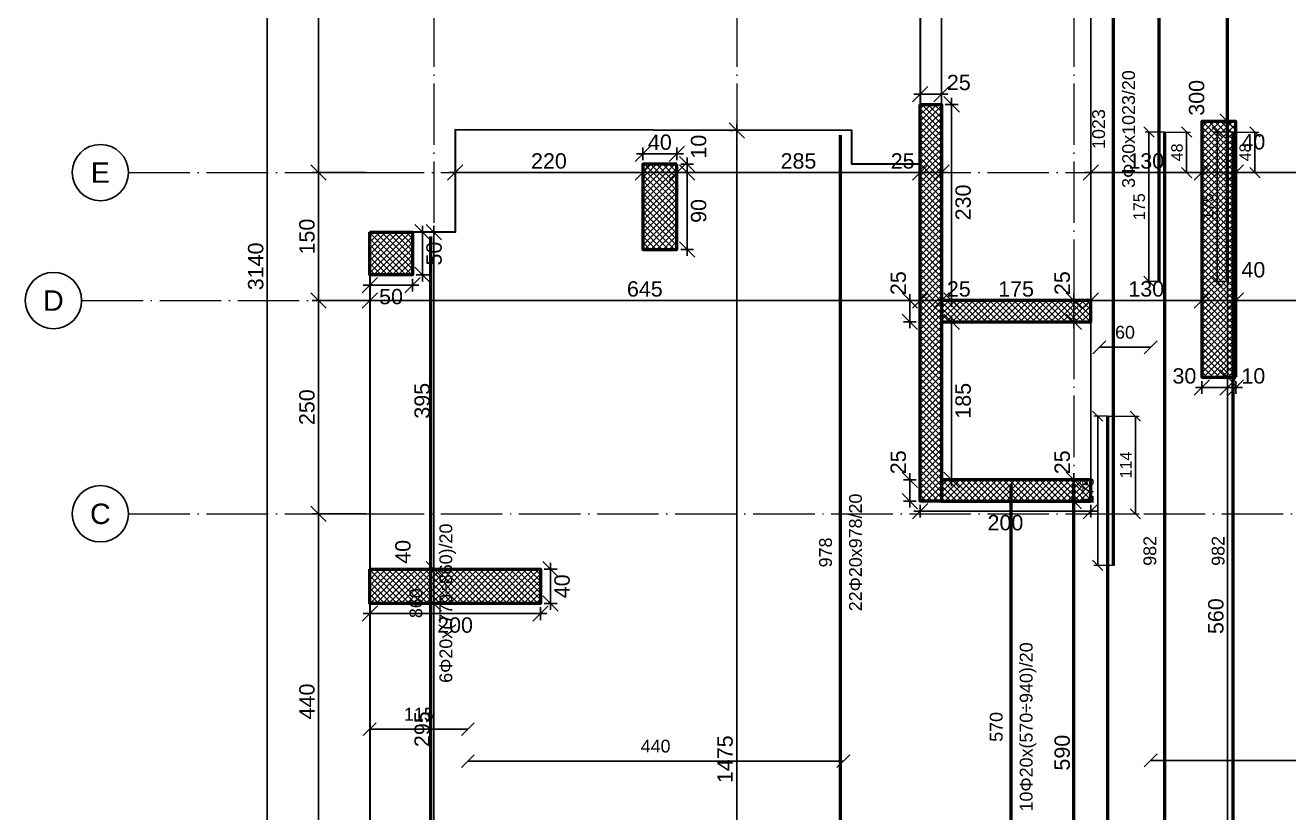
# Model space of a CAD drawing. Header units: millimetres. Extents: x -404 to 6018, y -5139 to 7890.
# Drawn here: x 3416 to 4897, y -3861 to -2937 of the extents above; entities that cross this region are included whole.
import ezdxf
from ezdxf.enums import TextEntityAlignment as Align

# ---------------------------------------------------------------- set-up
doc = ezdxf.new("R2010")
doc.units = ezdxf.units.MM
doc.linetypes.add('ZWCAD_ISO04W100', pattern=[30.5, 24, -3, 0.5, -3])
for name, color, linetype, lineweight in [('AXIS LINES', 255, 'ZWCAD_ISO04W100', 13), ('COLUMN', 140, 'Continuous', 53), ('SLAB', 3, 'Continuous', 35), ('WALL', 10, 'Continuous', 53)]:
    doc.layers.add(name, color=color, linetype=linetype, lineweight=lineweight)
for name, color, linetype in [('FW_AXIS', 7, 'Continuous'), ('FW_COLUMN_HATCH', 8, 'Continuous'), ('FW_DIM', 7, 'Continuous'), ('FW_WALL_HATCH', 8, 'Continuous'), ('OPENING', 7, 'Continuous'), ('REB_TOP_MESH_Y', 5, 'Continuous'), ('REB_TOP_MESH_Y_AXDIM', 5, 'Continuous'), ('REB_TOP_MESH_Y_LAP', 5, 'Continuous'), ('REB_TOP_MESH_Y_RANGE', 5, 'Continuous'), ('REB_TOP_MESH_Y_TEXT', 5, 'Continuous')]:
    doc.layers.add(name, color=color, linetype=linetype)
doc.styles.add('REBAR_TXT', font='arial.ttf')
doc.styles.get("Standard").update_dxf_attribs({"font": 'arial.ttf'})
doc.dimstyles.new('FW_DIM', dxfattribs={"dimtxt": 18, "dimasz": 9, "dimexe": 7.5, "dimexo": 4.5, "dimgap": 4.5, "dimtad": 1, "dimdec": 0, "dimtxsty": 'Standard', "dimtsz": 9, "dimcen": 2.5, "dimdle": 7.5, "dimclrd": 256, "dimclre": 256, "dimclrt": 7, "dimazin": 3, "dimtfac": 1, "dimtmove": 2, "dimatfit": 3})
doc.dimstyles.new('REBAR LAP', dxfattribs={"dimtxt": 13.5, "dimasz": 2.5, "dimexe": 4.5, "dimexo": 0, "dimgap": 4.5, "dimtad": 1, "dimdec": 0, "dimtxsty": 'Standard', "dimtsz": 6, "dimcen": 2.5, "dimclrd": 6, "dimclre": 6, "dimclrt": 7, "dimazin": 3, "dimtfac": 1, "dimtmove": 2, "dimatfit": 3, "dimlwd": 25, "dimlwe": 18})
doc.dimstyles.new('REBAR M-200', dxfattribs={"dimtxt": 15, "dimasz": 15, "dimexe": 25, "dimexo": 12.5, "dimgap": 10, "dimtad": 1, "dimdec": 0, "dimtxsty": 'Standard', "dimblk": 'NONE', "dimcen": 50, "dimse1": 1, "dimse2": 1, "dimclrd": 6, "dimclre": 6, "dimclrt": 7, "dimazin": 3, "dimtfac": 1, "dimtmove": 2, "dimatfit": 3, "dimldrblk": 'NONE', "dimlwd": 53})
doc.dimstyles.new('REBAR RANGE', dxfattribs={"dimtxt": 15, "dimasz": 2.5, "dimexe": 0, "dimexo": 0, "dimgap": 10, "dimtad": 1, "dimdec": 0, "dimtxsty": 'Standard', "dimtsz": 7.5, "dimcen": 2.5, "dimse1": 1, "dimse2": 1, "dimclrd": 6, "dimclre": 6, "dimclrt": 7, "dimazin": 3, "dimtfac": 1, "dimtmove": 2, "dimatfit": 3, "dimlwd": 25})

# ---------------------------------------------------------------- blocks, each defined once
blk = doc.blocks.new('*D1102')
at = {"color": 6, "lineweight": 53}
blk.add_line((4371.7, -4044.6), (4371.7, -3066.1), dxfattribs=at)
at = {"layer": 'Defpoints'}
for p in [(4371.7, -3066.1), (4371.7, -4044.6), (4371.7, -4044.6)]:
    blk.add_point(p, dxfattribs=at)
at = {"layer": 'REB_TOP_MESH_Y', "color": 7, "insert": (4354.2, -3555.4), "char_height": 15, "attachment_point": 5, "rotation": 90}
blk.add_mtext('978', dxfattribs=at)
blk = doc.blocks.new('_NONE')
blk = doc.blocks.new('*D1116')
at = {"color": 6, "lineweight": 53}
blk.add_line((4831.7, -4044.6), (4831.7, -3062.6), dxfattribs=at)
at = {"layer": 'Defpoints'}
for p in [(4831.7, -3062.6), (4831.7, -4044.6), (4831.7, -4044.6)]:
    blk.add_point(p, dxfattribs=at)
at = {"layer": 'REB_TOP_MESH_Y', "color": 7, "insert": (4814.2, -3553.6), "char_height": 15, "attachment_point": 5, "rotation": 90}
blk.add_mtext('982', dxfattribs=at)
blk = doc.blocks.new('*D1117')
at = {"color": 6, "lineweight": 53}
blk.add_line((4825, -3237.6), (4825, -2118.6), dxfattribs=at)
at = {"layer": 'Defpoints'}
for p in [(4825, -2118.6), (4825, -3237.6), (4825, -3237.6)]:
    blk.add_point(p, dxfattribs=at)
at = {"layer": 'REB_TOP_MESH_Y', "color": 7, "insert": (4807.5, -2678.1), "char_height": 15, "attachment_point": 5, "rotation": 90}
blk.add_mtext('1119', dxfattribs=at)
blk = doc.blocks.new('_Oblique')
at = {"color": 0, "linetype": 'ByBlock', "lineweight": -2}
blk.add_line((-0.5, -0.5), (0.5, 0.5), dxfattribs=at)
blk = doc.blocks.new('*D1121')
at = {"color": 6, "lineweight": 18}
for p, q in [((4831.7, -3062.6), (4808.5, -3062.6)), ((4825, -3237.6), (4808.5, -3237.6))]:
    blk.add_line(p, q, dxfattribs=at)
at = {"color": 6, "lineweight": 25}
blk.add_line((4813, -3237.6), (4813, -3062.6), dxfattribs=at)
at = {"layer": 'Defpoints'}
for p in [(4831.7, -3062.6), (4813, -3237.6), (4825, -3237.6)]:
    blk.add_point(p, dxfattribs=at)
at = {"layer": 'REB_TOP_MESH_Y_LAP', "color": 6, "xscale": 12, "yscale": 12, "rotation": 90}
for p in [(4813, -3062.6), (4813, -3237.6)]:
    blk.add_blockref('_OBLIQUE', p, dxfattribs=at)
at = {"layer": 'REB_TOP_MESH_Y_LAP', "color": 7, "insert": (4801.7, -3150.1), "char_height": 13.5, "attachment_point": 5, "rotation": 90}
blk.add_mtext('175', dxfattribs=at)
blk = doc.blocks.new('*D1122')
at = {"color": 6, "lineweight": 18}
for p, q in [((4831.7, -3062.6), (4861.7, -3062.6)), ((4831.7, -3110.1), (4861.7, -3110.1))]:
    blk.add_line(p, q, dxfattribs=at)
at = {"color": 6, "lineweight": 25}
blk.add_line((4857.2, -3110.1), (4857.2, -3062.6), dxfattribs=at)
at = {"layer": 'Defpoints'}
for p in [(4831.7, -3062.6), (4831.7, -3110.1), (4857.2, -3110.1)]:
    blk.add_point(p, dxfattribs=at)
at = {"layer": 'REB_TOP_MESH_Y_AXDIM', "color": 6, "xscale": 12, "yscale": 12, "rotation": 90}
for p in [(4857.2, -3062.6), (4857.2, -3110.1)]:
    blk.add_blockref('_OBLIQUE', p, dxfattribs=at)
at = {"layer": 'REB_TOP_MESH_Y_AXDIM', "color": 7, "insert": (4846, -3086.4), "char_height": 13.5, "attachment_point": 5, "rotation": 90}
blk.add_mtext('48', dxfattribs=at)
blk = doc.blocks.new('*D1126')
at = {"color": 6, "lineweight": 53}
blk.add_line((4571.7, -4044.6), (4571.7, -3475.1), dxfattribs=at)
at = {"layer": 'Defpoints'}
for p in [(4571.7, -3475.1), (4571.7, -4044.6), (4571.7, -4044.6)]:
    blk.add_point(p, dxfattribs=at)
at = {"layer": 'REB_TOP_MESH_Y', "color": 7, "insert": (4554.2, -3759.9), "char_height": 15, "attachment_point": 5, "rotation": 90}
blk.add_mtext('570', dxfattribs=at)
blk = doc.blocks.new('*D1130')
at = {"color": 6, "lineweight": 53}
blk.add_line((4751.7, -4044.6), (4751.7, -3062.6), dxfattribs=at)
at = {"layer": 'Defpoints'}
for p in [(4751.7, -3062.6), (4751.7, -4044.6), (4751.7, -4044.6)]:
    blk.add_point(p, dxfattribs=at)
at = {"layer": 'REB_TOP_MESH_Y', "color": 7, "insert": (4734.2, -3553.6), "char_height": 15, "attachment_point": 5, "rotation": 90}
blk.add_mtext('982', dxfattribs=at)
blk = doc.blocks.new('*D1131')
at = {"color": 6, "lineweight": 53}
blk.add_line((4745, -3237.6), (4745, -2118.6), dxfattribs=at)
at = {"layer": 'Defpoints'}
for p in [(4745, -2118.6), (4745, -3237.6), (4745, -3237.6)]:
    blk.add_point(p, dxfattribs=at)
at = {"layer": 'REB_TOP_MESH_Y', "color": 7, "insert": (4727.5, -2678.1), "char_height": 15, "attachment_point": 5, "rotation": 90}
blk.add_mtext('1119', dxfattribs=at)
blk = doc.blocks.new('*D1135')
at = {"color": 6, "lineweight": 18}
for p, q in [((4751.7, -3062.6), (4728.5, -3062.6)), ((4745, -3237.6), (4728.5, -3237.6))]:
    blk.add_line(p, q, dxfattribs=at)
at = {"color": 6, "lineweight": 25}
blk.add_line((4733, -3237.6), (4733, -3062.6), dxfattribs=at)
at = {"layer": 'Defpoints'}
for p in [(4751.7, -3062.6), (4733, -3237.6), (4745, -3237.6)]:
    blk.add_point(p, dxfattribs=at)
at = {"layer": 'REB_TOP_MESH_Y_LAP', "color": 6, "xscale": 12, "yscale": 12, "rotation": 90}
for p in [(4733, -3062.6), (4733, -3237.6)]:
    blk.add_blockref('_OBLIQUE', p, dxfattribs=at)
at = {"layer": 'REB_TOP_MESH_Y_LAP', "color": 7, "insert": (4721.7, -3150.1), "char_height": 13.5, "attachment_point": 5, "rotation": 90}
blk.add_mtext('175', dxfattribs=at)
blk = doc.blocks.new('*D1136')
at = {"color": 6, "lineweight": 18}
for p, q in [((4751.7, -3062.6), (4781.7, -3062.6)), ((4751.7, -3110.1), (4781.7, -3110.1))]:
    blk.add_line(p, q, dxfattribs=at)
at = {"color": 6, "lineweight": 25}
blk.add_line((4777.2, -3110.1), (4777.2, -3062.6), dxfattribs=at)
at = {"layer": 'Defpoints'}
for p in [(4751.7, -3062.6), (4751.7, -3110.1), (4777.2, -3110.1)]:
    blk.add_point(p, dxfattribs=at)
at = {"layer": 'REB_TOP_MESH_Y_AXDIM', "color": 6, "xscale": 12, "yscale": 12, "rotation": 90}
for p in [(4777.2, -3062.6), (4777.2, -3110.1)]:
    blk.add_blockref('_OBLIQUE', p, dxfattribs=at)
at = {"layer": 'REB_TOP_MESH_Y_AXDIM', "color": 7, "insert": (4766, -3086.4), "char_height": 13.5, "attachment_point": 5, "rotation": 90}
blk.add_mtext('48', dxfattribs=at)
blk = doc.blocks.new('*D1144')
at = {"color": 6, "lineweight": 53}
blk.add_line((3891.7, -4044.6), (3891.7, -3185.1), dxfattribs=at)
at = {"layer": 'Defpoints'}
for p in [(3891.7, -3185.1), (3891.7, -4044.6), (3891.7, -4044.6)]:
    blk.add_point(p, dxfattribs=at)
at = {"layer": 'REB_TOP_MESH_Y', "color": 7, "insert": (3874.2, -3614.9), "char_height": 15, "attachment_point": 5, "rotation": 90}
blk.add_mtext('860', dxfattribs=at)
blk = doc.blocks.new('*D1147')
at = {"color": 6, "lineweight": 53}
blk.add_line((4685, -4585.1), (4685, -3395.6), dxfattribs=at)
at = {"layer": 'Defpoints'}
for p in [(4685, -3395.6), (4685, -4585.1), (4685, -4585.1)]:
    blk.add_point(p, dxfattribs=at)
at = {"layer": 'REB_TOP_MESH_Y', "color": 7, "insert": (4667.5, -3990.4), "char_height": 15, "attachment_point": 5, "rotation": 90}
blk.add_mtext('1190', dxfattribs=at)
blk = doc.blocks.new('*D1148')
at = {"color": 6, "lineweight": 53}
blk.add_line((4691.7, -3570.6), (4691.7, -2547.6), dxfattribs=at)
at = {"layer": 'Defpoints'}
for p in [(4691.7, -2547.6), (4691.7, -3570.6), (4691.7, -3570.6)]:
    blk.add_point(p, dxfattribs=at)
at = {"layer": 'REB_TOP_MESH_Y', "color": 7, "insert": (4674.2, -3059.1), "char_height": 15, "attachment_point": 5, "rotation": 90}
blk.add_mtext('1023', dxfattribs=at)
blk = doc.blocks.new('*D1150')
at = {"color": 6, "lineweight": 18}
for p, q in [((4685, -3395.6), (4668.5, -3395.6)), ((4691.7, -3570.6), (4668.5, -3570.6))]:
    blk.add_line(p, q, dxfattribs=at)
at = {"color": 6, "lineweight": 25}
blk.add_line((4673, -3570.6), (4673, -3395.6), dxfattribs=at)
at = {"layer": 'Defpoints'}
for p in [(4685, -3395.6), (4673, -3570.6), (4691.7, -3570.6)]:
    blk.add_point(p, dxfattribs=at)
at = {"layer": 'REB_TOP_MESH_Y_LAP', "color": 6, "xscale": 12, "yscale": 12, "rotation": 90}
for p in [(4673, -3395.6), (4673, -3570.6)]:
    blk.add_blockref('_OBLIQUE', p, dxfattribs=at)
at = {"layer": 'REB_TOP_MESH_Y_LAP', "color": 7, "insert": (4661.7, -3483.1), "char_height": 13.5, "attachment_point": 5, "rotation": 90}
blk.add_mtext('175', dxfattribs=at)
blk = doc.blocks.new('*D1151')
at = {"color": 6, "lineweight": 18}
for p, q in [((4685, -3395.6), (4721.7, -3395.6)), ((4685, -3510.1), (4721.7, -3510.1))]:
    blk.add_line(p, q, dxfattribs=at)
at = {"color": 6, "lineweight": 25}
blk.add_line((4717.2, -3510.1), (4717.2, -3395.6), dxfattribs=at)
at = {"layer": 'Defpoints'}
for p in [(4685, -3395.6), (4685, -3510.1), (4717.2, -3510.1)]:
    blk.add_point(p, dxfattribs=at)
at = {"layer": 'REB_TOP_MESH_Y_AXDIM', "color": 6, "xscale": 12, "yscale": 12, "rotation": 90}
for p in [(4717.2, -3395.6), (4717.2, -3510.1)]:
    blk.add_blockref('_OBLIQUE', p, dxfattribs=at)
at = {"layer": 'REB_TOP_MESH_Y_AXDIM', "color": 7, "insert": (4706, -3452.9), "char_height": 13.5, "attachment_point": 5, "rotation": 90}
blk.add_mtext('114', dxfattribs=at)
blk = doc.blocks.new('*D1156')
at = {"color": 6, "lineweight": 25}
blk.add_line((4735, -3799.1), (5415, -3799.1), dxfattribs=at)
at = {"layer": 'Defpoints'}
for p in [(4735, -3799.1), (4735, -3799.1), (5415, -3799.1)]:
    blk.add_point(p, dxfattribs=at)
at = {"layer": 'REB_TOP_MESH_Y_RANGE', "color": 6, "xscale": 15, "yscale": 15}
for p in [(4735, -3799.1), (5415, -3799.1)]:
    blk.add_blockref('_OBLIQUE', p, dxfattribs=at)
at = {"layer": 'REB_TOP_MESH_Y_RANGE', "color": 7, "insert": (5075, -3781.6), "char_height": 15, "attachment_point": 5}
blk.add_mtext('680', dxfattribs=at)
blk = doc.blocks.new('*D1159')
at = {"color": 6, "lineweight": 25}
blk.add_line((3935, -3800), (4375, -3800), dxfattribs=at)
at = {"layer": 'Defpoints'}
for p in [(3935, -3800), (3935, -3800), (4375, -3800)]:
    blk.add_point(p, dxfattribs=at)
at = {"layer": 'REB_TOP_MESH_Y_RANGE', "color": 6, "xscale": 15, "yscale": 15}
for p in [(3935, -3800), (4375, -3800)]:
    blk.add_blockref('_OBLIQUE', p, dxfattribs=at)
at = {"layer": 'REB_TOP_MESH_Y_RANGE', "color": 7, "insert": (4155, -3782.5), "char_height": 15, "attachment_point": 5}
blk.add_mtext('440', dxfattribs=at)
blk = doc.blocks.new('*D1168')
at = {"color": 6, "lineweight": 25}
blk.add_line((3820, -3762.6), (3935, -3762.6), dxfattribs=at)
at = {"layer": 'Defpoints'}
for p in [(3820, -3762.6), (3820, -3762.6), (3935, -3762.6)]:
    blk.add_point(p, dxfattribs=at)
at = {"layer": 'REB_TOP_MESH_Y_RANGE', "color": 6, "xscale": 15, "yscale": 15}
for p in [(3820, -3762.6), (3935, -3762.6)]:
    blk.add_blockref('_OBLIQUE', p, dxfattribs=at)
at = {"layer": 'REB_TOP_MESH_Y_RANGE', "color": 7, "insert": (3877.5, -3745.1), "char_height": 15, "attachment_point": 5}
blk.add_mtext('115', dxfattribs=at)
blk = doc.blocks.new('*D1172')
at = {"color": 6, "lineweight": 53}
blk.add_line((4645, -4585.1), (4645, -3475.1), dxfattribs=at)
at = {"layer": 'Defpoints'}
for p in [(4645, -3475.1), (4645, -4585.1), (4645, -4585.1)]:
    blk.add_point(p, dxfattribs=at)
at = {"layer": 'REB_TOP_MESH_Y', "color": 7, "insert": (4627.5, -4030.1), "char_height": 15, "attachment_point": 5, "rotation": 90}
blk.add_mtext('1110', dxfattribs=at)
blk = doc.blocks.new('*D1184')
at = {"color": 6, "lineweight": 25}
blk.add_line((4675, -3314.9), (4735, -3314.9), dxfattribs=at)
at = {"layer": 'Defpoints'}
for p in [(4675, -3314.9), (4675, -3314.9), (4735, -3314.9)]:
    blk.add_point(p, dxfattribs=at)
at = {"layer": 'REB_TOP_MESH_Y_RANGE', "color": 6, "xscale": 15, "yscale": 15}
for p in [(4675, -3314.9), (4735, -3314.9)]:
    blk.add_blockref('_OBLIQUE', p, dxfattribs=at)
at = {"layer": 'REB_TOP_MESH_Y_RANGE', "color": 7, "insert": (4705, -3297.4), "char_height": 15, "attachment_point": 5}
blk.add_mtext('60', dxfattribs=at)
blk = doc.blocks.new('*D1189')
for p, q in [((4032, -3622.6), (4032, -3567.6)), ((4024.5, -3575.1), (4039.5, -3575.1)), ((4024.5, -3615.1), (4039.5, -3615.1))]:
    blk.add_line(p, q)
at = {"layer": 'Defpoints'}
for p in [(4020, -3575.1), (4020, -3615.1), (4032, -3615.1)]:
    blk.add_point(p, dxfattribs=at)
at = {"layer": 'FW_DIM', "xscale": 18, "yscale": 18, "rotation": 90}
for p in [(4032, -3575.1), (4032, -3615.1)]:
    blk.add_blockref('_OBLIQUE', p, dxfattribs=at)
at = {"layer": 'FW_DIM', "color": 7, "insert": (4045.5, -3595.1), "char_height": 18, "attachment_point": 5, "rotation": 90}
blk.add_mtext('40', dxfattribs=at)
blk = doc.blocks.new('*D1190')
for p, q in [((3820, -3619.6), (3820, -3634.6)), ((4020, -3619.6), (4020, -3634.6)), ((3812.5, -3627.1), (4027.5, -3627.1))]:
    blk.add_line(p, q)
at = {"layer": 'Defpoints'}
for p in [(3820, -3615.1), (4020, -3615.1), (3820, -3627.1)]:
    blk.add_point(p, dxfattribs=at)
at = {"layer": 'FW_DIM', "xscale": 18, "yscale": 18}
for p in [(3820, -3627.1), (4020, -3627.1)]:
    blk.add_blockref('_OBLIQUE', p, dxfattribs=at)
at = {"layer": 'FW_DIM', "color": 7, "insert": (3920, -3640.6), "char_height": 18, "attachment_point": 5}
blk.add_mtext('200', dxfattribs=at)
blk = doc.blocks.new('*D1191')
for p, q in [((4452.9, -3502.6), (4452.9, -3462.6)), ((4460.4, -3470.1), (4445.4, -3470.1)), ((4460.4, -3495.1), (4445.4, -3495.1))]:
    blk.add_line(p, q)
at = {"layer": 'Defpoints'}
for p in [(4464.9, -3470.1), (4452.9, -3495.1), (4464.9, -3495.1)]:
    blk.add_point(p, dxfattribs=at)
at = {"layer": 'FW_DIM', "xscale": 18, "yscale": 18, "rotation": 90}
for p in [(4452.9, -3470.1), (4452.9, -3495.1)]:
    blk.add_blockref('_OBLIQUE', p, dxfattribs=at)
at = {"layer": 'FW_DIM', "color": 7, "insert": (4439.4, -3449.7), "char_height": 18, "attachment_point": 5, "rotation": 90}
blk.add_mtext('25', dxfattribs=at)
blk = doc.blocks.new('*D1192')
for p, q in [((4457.4, -3507.1), (4672.4, -3507.1)), ((4464.9, -3499.6), (4464.9, -3514.6)), ((4664.9, -3499.6), (4664.9, -3514.6))]:
    blk.add_line(p, q)
at = {"layer": 'Defpoints'}
for p in [(4464.9, -3495.1), (4464.9, -3507.1), (4664.9, -3495.1)]:
    blk.add_point(p, dxfattribs=at)
at = {"layer": 'FW_DIM', "xscale": 18, "yscale": 18}
for p in [(4464.9, -3507.1), (4664.9, -3507.1)]:
    blk.add_blockref('_OBLIQUE', p, dxfattribs=at)
at = {"layer": 'FW_DIM', "color": 7, "insert": (4564.9, -3520.6), "char_height": 18, "attachment_point": 5}
blk.add_mtext('200', dxfattribs=at)
blk = doc.blocks.new('*D1193')
for p, q in [((4452.9, -3292.6), (4452.9, -3252.6)), ((4460.4, -3260.1), (4445.4, -3260.1)), ((4460.4, -3285.1), (4445.4, -3285.1))]:
    blk.add_line(p, q)
at = {"layer": 'Defpoints'}
for p in [(4464.9, -3260.1), (4452.9, -3285.1), (4464.9, -3285.1)]:
    blk.add_point(p, dxfattribs=at)
at = {"layer": 'FW_DIM', "xscale": 18, "yscale": 18, "rotation": 90}
for p in [(4452.9, -3260.1), (4452.9, -3285.1)]:
    blk.add_blockref('_OBLIQUE', p, dxfattribs=at)
at = {"layer": 'FW_DIM', "color": 7, "insert": (4439.4, -3239.7), "char_height": 18, "attachment_point": 5, "rotation": 90}
blk.add_mtext('25', dxfattribs=at)
blk = doc.blocks.new('*D1194')
for p, q in [((4494.4, -3285.1), (4509.4, -3285.1)), ((4501.9, -3477.6), (4501.9, -3277.6)), ((4494.4, -3470.1), (4509.4, -3470.1))]:
    blk.add_line(p, q)
at = {"layer": 'Defpoints'}
for p in [(4489.9, -3285.1), (4489.9, -3470.1), (4501.9, -3470.1)]:
    blk.add_point(p, dxfattribs=at)
at = {"layer": 'FW_DIM', "xscale": 18, "yscale": 18, "rotation": 90}
for p in [(4501.9, -3285.1), (4501.9, -3470.1)]:
    blk.add_blockref('_OBLIQUE', p, dxfattribs=at)
at = {"layer": 'FW_DIM', "color": 7, "insert": (4515.4, -3377.6), "char_height": 18, "attachment_point": 5, "rotation": 90}
blk.add_mtext('185', dxfattribs=at)
blk = doc.blocks.new('*D1195')
for p, q in [((4457.4, -3018.1), (4497.4, -3018.1)), ((4464.9, -3025.6), (4464.9, -3010.6)), ((4489.9, -3025.6), (4489.9, -3010.6))]:
    blk.add_line(p, q)
at = {"layer": 'Defpoints'}
for p in [(4464.9, -3018.1), (4464.9, -3030.1), (4489.9, -3030.1)]:
    blk.add_point(p, dxfattribs=at)
at = {"layer": 'FW_DIM', "xscale": 18, "yscale": 18}
for p in [(4464.9, -3018.1), (4489.9, -3018.1)]:
    blk.add_blockref('_OBLIQUE', p, dxfattribs=at)
at = {"layer": 'FW_DIM', "color": 7, "insert": (4510.3, -3004.6), "char_height": 18, "attachment_point": 5}
blk.add_mtext('25', dxfattribs=at)
blk = doc.blocks.new('*D1196')
for p, q in [((4494.4, -3030.1), (4509.4, -3030.1)), ((4501.9, -3267.6), (4501.9, -3022.6)), ((4494.4, -3260.1), (4509.4, -3260.1))]:
    blk.add_line(p, q)
at = {"layer": 'Defpoints'}
for p in [(4489.9, -3030.1), (4489.9, -3260.1), (4501.9, -3260.1)]:
    blk.add_point(p, dxfattribs=at)
at = {"layer": 'FW_DIM', "xscale": 18, "yscale": 18, "rotation": 90}
for p in [(4501.9, -3030.1), (4501.9, -3260.1)]:
    blk.add_blockref('_OBLIQUE', p, dxfattribs=at)
at = {"layer": 'FW_DIM', "color": 7, "insert": (4515.4, -3145.1), "char_height": 18, "attachment_point": 5, "rotation": 90}
blk.add_mtext('230', dxfattribs=at)
blk = doc.blocks.new('*D1213')
for p, q in [((4795, -3354.6), (4795, -3369.6)), ((4825, -3354.6), (4825, -3369.6)), ((4787.5, -3362.1), (4832.5, -3362.1))]:
    blk.add_line(p, q)
at = {"layer": 'Defpoints'}
for p in [(4795, -3350.1), (4825, -3350.1), (4795, -3362.1)]:
    blk.add_point(p, dxfattribs=at)
at = {"layer": 'FW_DIM', "xscale": 18, "yscale": 18}
for p in [(4795, -3362.1), (4825, -3362.1)]:
    blk.add_blockref('_OBLIQUE', p, dxfattribs=at)
at = {"layer": 'FW_DIM', "color": 7, "insert": (4774.6, -3348.6), "char_height": 18, "attachment_point": 5}
blk.add_mtext('30', dxfattribs=at)
blk = doc.blocks.new('*D1214')
for p, q in [((4825, -3354.6), (4825, -3369.6)), ((4835, -3354.6), (4835, -3369.6)), ((4817.5, -3362.1), (4842.5, -3362.1))]:
    blk.add_line(p, q)
at = {"layer": 'Defpoints'}
for p in [(4825, -3350.1), (4835, -3350.1), (4825, -3362.1)]:
    blk.add_point(p, dxfattribs=at)
at = {"layer": 'FW_DIM', "xscale": 18, "yscale": 18}
for p in [(4825, -3362.1), (4835, -3362.1)]:
    blk.add_blockref('_OBLIQUE', p, dxfattribs=at)
at = {"layer": 'FW_DIM', "color": 7, "insert": (4855.4, -3348.6), "char_height": 18, "attachment_point": 5}
blk.add_mtext('10', dxfattribs=at)
blk = doc.blocks.new('*D1284')
for p, q in [((4140, -3105.6), (4140, -3102.6)), ((4180, -3105.6), (4180, -3102.6)), ((4132.5, -3110.1), (4187.5, -3110.1))]:
    blk.add_line(p, q)
at = {"layer": 'Defpoints'}
for p in [(4140, -3110.1), (4140, -3110.1), (4180, -3110.1)]:
    blk.add_point(p, dxfattribs=at)
at = {"layer": 'FW_DIM', "xscale": 18, "yscale": 18}
for p in [(4140, -3110.1), (4180, -3110.1)]:
    blk.add_blockref('_OBLIQUE', p, dxfattribs=at)

msp = doc.modelspace()

# ---------------------------------------------------------------- hatches: boundary and pattern name
at = {"layer": 'FW_COLUMN_HATCH'}
h = msp.add_hatch(dxfattribs=at)
h.set_pattern_fill('ANSI37', scale=1.6)
h.paths.add_polyline_path([(4180, -3100.1), (4180, -3200.1), (4140, -3200.1), (4140, -3100.1), (4180, -3100.1)])
h = msp.add_hatch(dxfattribs=at)
h.set_pattern_fill('ANSI37', scale=1.6)
h.paths.add_polyline_path([(3820, -3180.1), (3870, -3180.1), (3870, -3230.1), (3820, -3230.1), (3820, -3180.1)])
at = {"layer": 'FW_WALL_HATCH'}
h = msp.add_hatch(dxfattribs=at)
h.set_pattern_fill('ANSI37', scale=1.6)
h.paths.add_polyline_path([(4664.9, -3495.1), (4489.9, -3495.1), (4464.9, -3495.1), (4464.9, -3030.1), (4489.9, -3030.1), (4489.9, -3260.1), (4664.9, -3260.1), (4664.9, -3285.1), (4489.9, -3285.1), (4489.9, -3470.1), (4664.9, -3470.1), (4664.9, -3495.1)])
h = msp.add_hatch(dxfattribs=at)
h.set_pattern_fill('ANSI37', scale=1.6)
h.paths.add_polyline_path([(4835, -3350.1), (4795, -3350.1), (4795, -3050.1), (4835, -3050.1), (4835, -3350.1)])
h = msp.add_hatch(dxfattribs=at)
h.set_pattern_fill('ANSI37', scale=1.6)
h.paths.add_polyline_path([(3820, -3575.1), (4020, -3575.1), (4020, -3615.1), (3820, -3615.1), (3820, -3575.1)])

# ---------------------------------------------------------------- linework, layer by layer
at = {"layer": 'AXIS LINES', "color": 0, "ltscale": 3}
for points in [[(3895, -1450.1), (3895, -4990.2)], [(4250, -1450.1), (4250, -4990.2)], [(4645, -1450.1), (4645, -4990.2)], [(4825, -1450.1), (4825, -4990.2)], [(3537.4, -3110.1), (5952.4, -3110.1)], [(3482.4, -3260.1), (5897.4, -3260.1)], [(3537.4, -3510.1), (5952.4, -3510.1)]]:
    msp.add_lwpolyline(points, dxfattribs=at)
at = {"layer": 'COLUMN', "ltscale": 0.08}
msp.add_lwpolyline([(4180, -3100.1), (4140, -3100.1), (4140, -3200.1), (4180, -3200.1)], close=True, dxfattribs=at)
msp.add_lwpolyline([(3820, -3180.1), (3870, -3180.1), (3870, -3230.1), (3820, -3230.1), (3820, -3180.1)], dxfattribs=at)
at = {"layer": 'FW_AXIS'}
for centre in [(3504.4, -3110.1), (3449.4, -3260.1), (3504.4, -3510.1)]:
    msp.add_circle(centre, 33, dxfattribs=at)
at = {"layer": 'OPENING'}
for points in [[(4664.9, -3260.1), (4489.9, -3260.1), (4489.9, -2640.1), (4664.9, -2640.1)], [(4664.9, -3470.1), (4489.9, -3470.1), (4489.9, -3285.1), (4664.9, -3285.1)]]:
    msp.add_lwpolyline(points, close=True, dxfattribs=at)
at = {"layer": 'SLAB', "ltscale": 0.08}
msp.add_lwpolyline([(4464.9, -2640.1), (4464.9, -3100.1), (4385, -3100.1), (4385.1, -3060.7), (3920.1, -3060.1), (3920.1, -3180.1), (3820, -3180.1), (3820, -3910.1), (3820, -3960.1), (3880, -3960.1), (3880, -4790.1), (4580.1, -4790.1), (4580.1, -4590.1), (4730, -4590.1), (4730, -4790), (5430, -4790)], dxfattribs=at)
at = {"layer": 'WALL', "ltscale": 0.08}
for points in [[(4464.9, -3030.1), (4489.9, -3030.1), (4489.9, -3495.1), (4464.9, -3495.1)], [(4664.9, -3260.1), (4489.9, -3260.1), (4489.9, -3285.1), (4664.9, -3285.1)], [(4664.9, -3470.1), (4489.9, -3470.1), (4489.9, -3495.1), (4664.9, -3495.1)], [(3820, -3575.1), (4020, -3575.1), (4020, -3615.1), (3820, -3615.1)]]:
    msp.add_lwpolyline(points, close=True, dxfattribs=at)
msp.add_lwpolyline([(4835, -3350.1), (4835, -3050.1), (4795, -3050.1), (4795, -3350.1), (4835, -3350.1)], dxfattribs=at)

# ---------------------------------------------------------------- texts
at = {"layer": 'FW_AXIS', "color": 7, "style": 'REBAR_TXT'}
for s, p in [('E', (3504.4, -3110.1)), ('D', (3449.4, -3260.1)), ('C', (3504.4, -3510.1))]:
    msp.add_text(s, height=24, dxfattribs=at).set_placement(p, align=Align.MIDDLE_CENTER)
at = {"layer": 'REB_TOP_MESH_Y_TEXT', "color": 7, "style": 'REBAR_TXT'}
for s, p in [('3Φ20x1023/20', (4701.7, -3059.1)), ('22Φ20x978/20', (4381.7, -3555.4)), ('6Φ20x(770÷860)/20', (3901.7, -3614.9)), ('10Φ20x(570÷940)/20', (4581.7, -3759.9))]:
    msp.add_text(s, height=15, rotation=90, dxfattribs=at).set_placement(p, align=Align.TOP_CENTER)

# ---------------------------------------------------------------- dimensions: what is measured, and where the dimension line sits
at = {"layer": 'FW_DIM'}
for base, p1, p2 in [((3700, -4790.1), (3820, -4790.1), (3820, -1650)), ((3760, -3110.1), (3820, -3110.1), (3820, -2630.1)), ((3760, -3260.1), (3820, -3260.1), (3820, -3110.1)), ((3760, -3510.1), (3820, -3510.1), (3820, -3260.1)), ((3760, -3950.1), (3820, -3950.1), (3820, -3510.1))]:
    msp.add_linear_dim(base=base, p1=p1, p2=p2, angle=90, dimstyle='FW_DIM', dxfattribs=at).render()
for base, p1, p2, location, text in [((4825, -3050.1), (4825, -3050.1), (4825, -2670.1), (4811.5, -2860.1), '380'), ((4825, -3350.1), (4825, -3350.1), (4825, -3050.1), (4789, -3022.5), '300'), ((4250, -4535.1), (4250, -4535.1), (4250, -3060.6), (4236.5, -3797.8), '1475'), ((4192, -3110.1), (4180, -3110.1), (4180, -3100.1), (4205.5, -3079.7), '10'), ((4192, -3200.1), (4180, -3200.1), (4180, -3110.1), (4205.5, -3155.1), '90'), ((3895, -3575.1), (3895, -3575.1), (3895, -3180.1), (3881.5, -3377.6), '395'), ((3882, -3230.1), (3870, -3230.1), (3870, -3180.1), (3895.5, -3205.1), '50'), ((4645, -3285.1), (4645, -3285.1), (4645, -3260.1), (4631.5, -3239.7), '25'), ((4825, -3910.1), (4825, -3910.1), (4825, -3350.1), (4811.5, -3630.1), '560'), ((4645, -3495.1), (4645, -3495.1), (4645, -3470.1), (4631.5, -3449.7), '25'), ((4645, -4085.1), (4645, -4085.1), (4645, -3495.1), (4631.5, -3790.1), '590'), ((3895, -3615.1), (3895, -3615.1), (3895, -3575.1), (3859, -3554.7), '40'), ((3895, -3910.1), (3895, -3910.1), (3895, -3615.1), (3881.5, -3762.6), '295')]:
    msp.add_linear_dim(base=base, p1=p1, p2=p2, angle=90, location=location, text=text, dimstyle='FW_DIM', override={"dimtmove": 2}, dxfattribs=at).render()
for base, p1, p2, text, picture, middle in [((4464.9, -3018.1), (4464.9, -3030.1), (4489.9, -3030.1), '25', '*D1195', (4510.3, -3004.6)), ((4140, -3110.1), (4140, -3110.1), (4180, -3110.1), ' ', '*D1284', (4160, -3110.1)), ((4795, -3362.1), (4795, -3350.1), (4825, -3350.1), '30', '*D1213', (4774.6, -3348.6)), ((4825, -3362.1), (4825, -3350.1), (4835, -3350.1), '10', '*D1214', (4855.4, -3348.6)), ((4464.9, -3507.1), (4464.9, -3495.1), (4664.9, -3495.1), '200', '*D1192', (4564.9, -3520.6)), ((3820, -3627.1), (3820, -3615.1), (4020, -3615.1), '200', '*D1190', (3920, -3640.6))]:
    dim = msp.add_linear_dim(base=base, p1=p1, p2=p2, text=text, dimstyle='FW_DIM', override={"dimtmove": 2}, dxfattribs=at)
    dim.commit()
    dim.dimension.update_dxf_attribs({"geometry": picture, "text_midpoint": middle, "dimtype": 160})
for base, p1, p2, text, picture, middle in [((4501.9, -3260.1), (4489.9, -3260.1), (4489.9, -3030.1), '230', '*D1196', (4515.4, -3145.1)), ((4452.9, -3285.1), (4464.9, -3285.1), (4464.9, -3260.1), '25', '*D1193', (4439.4, -3239.7)), ((4501.9, -3470.1), (4489.9, -3470.1), (4489.9, -3285.1), '185', '*D1194', (4515.4, -3377.6)), ((4452.9, -3495.1), (4464.9, -3495.1), (4464.9, -3470.1), '25', '*D1191', (4439.4, -3449.7)), ((4032, -3615.1), (4020, -3615.1), (4020, -3575.1), '40', '*D1189', (4045.5, -3595.1))]:
    dim = msp.add_linear_dim(base=base, p1=p1, p2=p2, angle=90, text=text, dimstyle='FW_DIM', override={"dimtmove": 2}, dxfattribs=at)
    dim.commit()
    dim.dimension.update_dxf_attribs({"geometry": picture, "text_midpoint": middle, "dimtype": 160})
for base, p1, p2, location, text in [((4140, -3088.1), (4140, -3100.1), (4180, -3100.1), (4160, -3074.6), '40'), ((4795, -3110.1), (4795, -3110.1), (4835, -3110.1), (4855.4, -3074.1), '40'), ((3920.1, -3110.1), (3920.1, -3110.1), (4140, -3110.1), (4030, -3096.6), '220'), ((4180, -3110.1), (4180, -3110.1), (4464.9, -3110.1), (4322.4, -3096.6), '285'), ((4464.9, -3110.1), (4464.9, -3110.1), (4489.9, -3110.1), (4444.5, -3096.6), '25'), ((4664.9, -3110.1), (4664.9, -3110.1), (4795, -3110.1), (4729.9, -3096.6), '130'), ((4835, -3110.1), (4835, -3110.1), (5600, -3110.1), (5217.5, -3096.6), '765'), ((4795, -3260.1), (4795, -3260.1), (4835, -3260.1), (4855.4, -3224.1), '40'), ((3820, -3242.1), (3820, -3230.1), (3870, -3230.1), (3845, -3255.6), '50'), ((3820, -3260.1), (3820, -3260.1), (4464.9, -3260.1), (4142.4, -3246.6), '645'), ((4464.9, -3260.1), (4464.9, -3260.1), (4489.9, -3260.1), (4510.3, -3246.6), '25'), ((4489.9, -3260.1), (4489.9, -3260.1), (4664.9, -3260.1), (4577.4, -3246.6), '175'), ((4664.9, -3260.1), (4664.9, -3260.1), (4795, -3260.1), (4729.9, -3246.6), '130'), ((4835, -3260.1), (4835, -3260.1), (5250, -3260.1), (5042.5, -3246.6), '415')]:
    msp.add_linear_dim(base=base, p1=p1, p2=p2, location=location, text=text, dimstyle='FW_DIM', override={"dimtmove": 2}, dxfattribs=at).render()
at = {"layer": 'REB_TOP_MESH_Y'}
for base, p1, p2, picture, middle in [((4745, -3237.6), (4745, -3237.6), (4745, -2118.6), '*D1131', (4727.5, -2678.1)), ((4825, -3237.6), (4825, -3237.6), (4825, -2118.6), '*D1117', (4807.5, -2678.1)), ((4691.7, -3570.6), (4691.7, -3570.6), (4691.7, -2547.6), '*D1148', (4674.2, -3059.1)), ((4751.7, -4044.6), (4751.7, -4044.6), (4751.7, -3062.6), '*D1130', (4734.2, -3553.6)), ((4831.7, -4044.6), (4831.7, -4044.6), (4831.7, -3062.6), '*D1116', (4814.2, -3553.6)), ((4371.736936, -4044.6117278), (4371.736936, -4044.6117278), (4371.736936, -3066.1117278), '*D1102', (4354.236936, -3555.3617278)), ((3891.736936, -4044.6117278), (3891.736936, -4044.6117278), (3891.736936, -3185.1117278), '*D1144', (3874.236936, -3614.8617278)), ((4684.986936, -4585.1117278), (4684.986936, -4585.1117278), (4684.986936, -3395.6117278), '*D1147', (4667.486936, -3990.3617278)), ((4571.736936, -4044.6117278), (4571.736936, -4044.6117278), (4571.736936, -3475.1117278), '*D1126', (4554.236936, -3759.8617278)), ((4645, -4585.1), (4645, -4585.1), (4645, -3475.1), '*D1172', (4627.5, -4030.1))]:
    dim = msp.add_linear_dim(base=base, p1=p1, p2=p2, angle=90, dimstyle='REBAR M-200', dxfattribs=at)
    dim.commit()
    dim.dimension.update_dxf_attribs({"geometry": picture, "text_midpoint": middle})
at = {"layer": 'REB_TOP_MESH_Y_AXDIM'}
for base, p1, p2, picture, middle in [((4777.236936, -3110.1117278), (4751.736936, -3110.1117278), (4751.736936, -3062.6117278), '*D1136', (4765.986936, -3086.3617278)), ((4857.236936, -3110.1117278), (4831.736936, -3110.1117278), (4831.736936, -3062.6117278), '*D1122', (4845.986936, -3086.3617278)), ((4717.236936, -3510.1117278), (4684.986936, -3510.1117278), (4684.986936, -3395.6117278), '*D1151', (4705.986936, -3452.8617278))]:
    dim = msp.add_linear_dim(base=base, p1=p1, p2=p2, angle=90, dimstyle='REBAR LAP', dxfattribs=at)
    dim.commit()
    dim.dimension.update_dxf_attribs({"geometry": picture, "text_midpoint": middle})
at = {"layer": 'REB_TOP_MESH_Y_LAP'}
for base, p1, p2, picture, middle in [((4733, -3237.6), (4745, -3237.6), (4751.7, -3062.6), '*D1135', (4721.7, -3150.1)), ((4813, -3237.6), (4825, -3237.6), (4831.7, -3062.6), '*D1121', (4801.7, -3150.1)), ((4673, -3570.6), (4691.7, -3570.6), (4685, -3395.6), '*D1150', (4661.7, -3483.1))]:
    dim = msp.add_linear_dim(base=base, p1=p1, p2=p2, angle=90, dimstyle='REBAR LAP', dxfattribs=at)
    dim.commit()
    dim.dimension.update_dxf_attribs({"geometry": picture, "text_midpoint": middle})
at = {"layer": 'REB_TOP_MESH_Y_RANGE'}
for base, p1, p2, picture, middle in [((4675, -3314.9), (4675, -3314.9), (4735, -3314.9), '*D1184', (4705, -3297.4)), ((3820, -3762.6), (3820, -3762.6), (3935, -3762.6), '*D1168', (3877.5, -3745.1)), ((3935, -3800), (3935, -3800), (4375, -3800), '*D1159', (4155, -3782.5)), ((4735, -3799.1), (4735, -3799.1), (5415, -3799.1), '*D1156', (5075, -3781.6))]:
    dim = msp.add_linear_dim(base=base, p1=p1, p2=p2, dimstyle='REBAR RANGE', dxfattribs=at)
    dim.commit()
    dim.dimension.update_dxf_attribs({"geometry": picture, "text_midpoint": middle})

doc.saveas('drawing.dxf')
